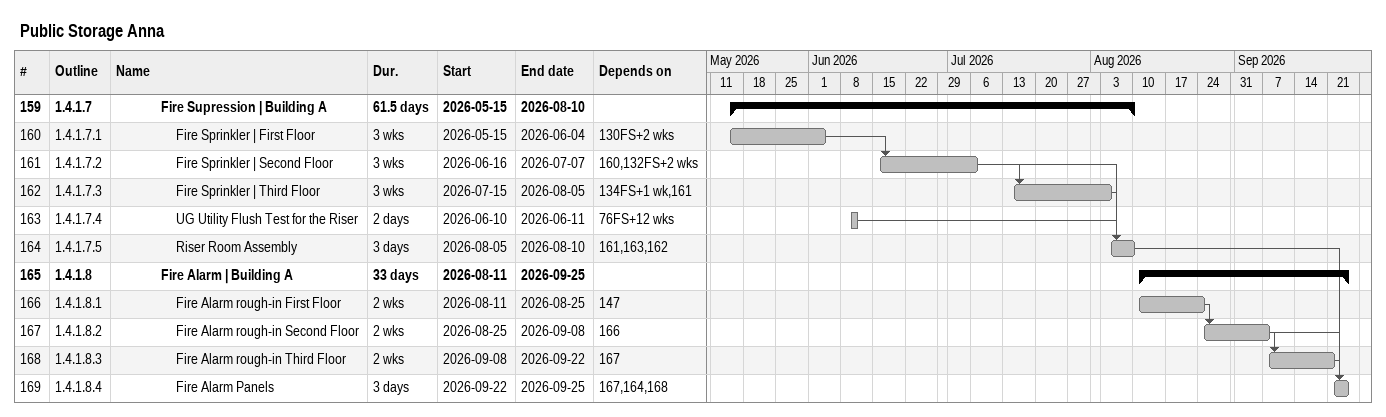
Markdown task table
Public Storage Anna

| ID | WBS | Task | Duration | Start | Finish | Predecessors |
|---|---|---|---|---|---|---|
| 159 | 1.4.1.7 | **Fire Supression \| Building A** | 61.5d | 2026-05-15 | 2026-08-10 |  |
| 160 | 1.4.1.7.1 | Fire Sprinkler \| First Floor | 3w | 2026-05-15 | 2026-06-04 | 130FS+2w |
| 161 | 1.4.1.7.2 | Fire Sprinkler \| Second Floor | 3w | 2026-06-16 | 2026-07-07 | 160, 132FS+2w |
| 162 | 1.4.1.7.3 | Fire Sprinkler \| Third Floor | 3w | 2026-07-15 | 2026-08-05 | 134FS+1w, 161 |
| 163 | 1.4.1.7.4 | UG Utility Flush Test for the Riser | 2d | 2026-06-10 | 2026-06-11 | 76FS+12w |
| 164 | 1.4.1.7.5 | Riser Room Assembly | 3d | 2026-08-05 | 2026-08-10 | 161, 163, 162 |
| 165 | 1.4.1.8 | **Fire Alarm \| Building A** | 33d | 2026-08-11 | 2026-09-25 |  |
| 166 | 1.4.1.8.1 | Fire Alarm rough-in First Floor | 2w | 2026-08-11 | 2026-08-25 | 147 |
| 167 | 1.4.1.8.2 | Fire Alarm rough-in Second Floor | 2w | 2026-08-25 | 2026-09-08 | 166 |
| 168 | 1.4.1.8.3 | Fire Alarm rough-in Third Floor | 2w | 2026-09-08 | 2026-09-22 | 167 |
| 169 | 1.4.1.8.4 | Fire Alarm Panels | 3d | 2026-09-22 | 2026-09-25 | 167, 164, 168 |
